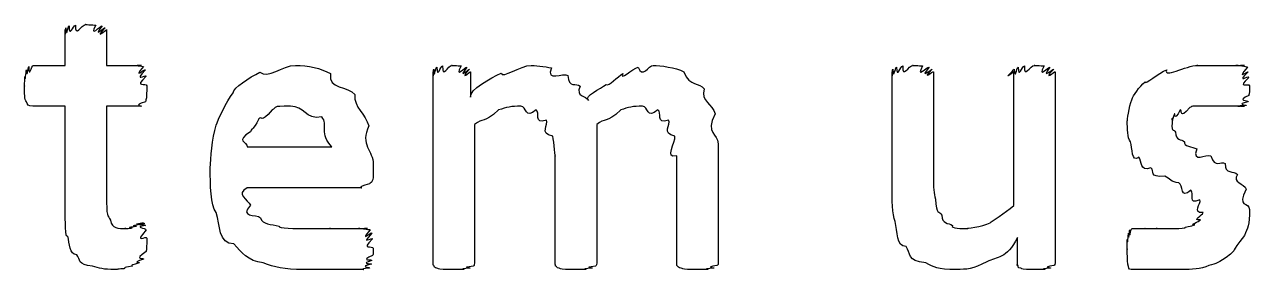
# Model space of a CAD drawing. Header units: millimetres. Extents: x 0 to 216, y 0 to 279.
# Drawn here: x 60.45 to 71.06, y 142.91 to 145.03 of the extents above; entities that cross this region are included whole.
import ezdxf

# ---------------------------------------------------------------- set-up
doc = ezdxf.new("R2010")
doc.units = ezdxf.units.MM
doc.layers.get('0').update_dxf_attribs({"linetype": 'CONTINUOUS'})

msp = doc.modelspace()

# ---------------------------------------------------------------- linework, layer by layer
at = {"color": 0}
for p, q in [((60.8005, 144.677), (60.8005, 144.986)), ((61.1586, 144.986), (61.1586, 144.677)), ((60.5247, 144.677), (60.8005, 144.677)), ((61.1586, 144.677), (61.462, 144.677)), ((63.9865, 142.969), (63.9865, 144.622)), ((64.3117, 144.622), (64.3117, 144.402)), ((67.9619, 143.636), (67.9619, 144.622)), ((68.3204, 144.622), (68.3204, 143.735)), ((69.015, 143.465), (69.015, 144.622)), ((69.373, 144.622), (69.373, 142.969)), ((60.8005, 144.325), (60.5194, 144.325)), ((60.8005, 143.432), (60.8005, 144.325)), ((61.462, 144.325), (61.1586, 144.325)), ((61.1586, 144.325), (61.1586, 143.553)), ((64.3449, 144.165), (64.3449, 142.969)), ((65.4032, 144.165), (65.4032, 142.969)), ((62.3768, 143.972), (63.1102, 143.972)), ((66.4559, 144), (66.4559, 142.969)), ((65.0448, 142.969), (65.0448, 143.895)), ((66.0975, 142.969), (66.0975, 143.895)), ((63.4683, 143.823), (63.4683, 143.763)), ((63.3635, 143.619), (62.3768, 143.619)), ((71.0572, 143.432), (71.0572, 143.432)), ((61.5061, 143.184), (61.5061, 143.184)), ((69.0481, 142.969), (69.0481, 143.189))]:
    msp.add_line(p, q, dxfattribs=at)
for points in [[(60.8005, 144.986), (60.8005, 144.887), (60.802, 144.994), (60.8058, 145.003)], [(60.8058, 145.003), (60.8115, 144.901), (60.8224, 145.015), (60.8334, 145.019)], [(60.8334, 145.019), (60.8362, 144.909), (60.8665, 145.025), (60.8887, 145.025)], [(60.8887, 145.025), (60.8845, 144.912), (60.9438, 145.03), (60.9769, 145.03)], [(60.9769, 145.03), (60.9547, 145.03), (61.0429, 145.028), (61.0651, 145.025)], [(61.0651, 145.025), (61.0016, 144.909), (61.1092, 145.022), (61.1202, 145.019)], [(61.1202, 145.019), (61.0277, 144.901), (61.1434, 145.01), (61.1477, 145.003)], [(61.1477, 145.003), (61.0387, 144.887), (61.1586, 144.989), (61.1586, 144.986)], [(60.4531, 144.584), (60.4545, 144.519), (60.4601, 144.624), (60.4643, 144.639)], [(60.4643, 144.639), (60.4654, 144.548), (60.4781, 144.662), (60.4862, 144.666)], [(60.4862, 144.666), (60.4834, 144.559), (60.5095, 144.677), (60.5247, 144.677)], [(61.462, 144.677), (61.3653, 144.677), (61.4743, 144.673), (61.4786, 144.666)], [(61.4786, 144.666), (61.3763, 144.548), (61.4909, 144.653), (61.4948, 144.639)], [(61.4948, 144.639), (61.3847, 144.519), (61.5005, 144.606), (61.5005, 144.584)], [(62.2558, 144.441), (62.2515, 144.479), (62.3947, 144.575), (62.4872, 144.617)], [(62.4872, 144.617), (62.5531, 144.559), (62.6816, 144.677), (62.7959, 144.677)], [(62.7959, 144.677), (62.902, 144.677), (63.0135, 144.653), (63.0989, 144.606)], [(63.9865, 144.622), (63.9865, 144.53), (63.9879, 144.636), (63.9921, 144.645)], [(63.9921, 144.645), (63.9932, 144.545), (64.0045, 144.657), (64.0196, 144.661)], [(64.0196, 144.661), (64.0221, 144.556), (64.05, 144.672), (64.069, 144.672)], [(64.069, 144.672), (64.0637, 144.559), (64.1188, 144.677), (64.1519, 144.677)], [(64.1519, 144.677), (64.1255, 144.677), (64.207, 144.675), (64.2288, 144.672)], [(64.2288, 144.672), (64.1696, 144.556), (64.2676, 144.668), (64.2786, 144.661)], [(64.2786, 144.661), (64.1918, 144.545), (64.2966, 144.651), (64.3008, 144.645)], [(64.3008, 144.645), (64.2027, 144.53), (64.3117, 144.629), (64.3117, 144.622)], [(64.3117, 144.402), (64.2952, 144.471), (64.491, 144.567), (64.5763, 144.611)], [(64.5763, 144.611), (64.5816, 144.559), (64.7471, 144.677), (64.8353, 144.677)], [(64.8353, 144.677), (64.8533, 144.677), (64.9594, 144.669), (65.0117, 144.655)], [(65.0117, 144.655), (64.9594, 144.53), (65.1136, 144.618), (65.1549, 144.589)], [(65.629, 144.606), (65.5959, 144.537), (65.7172, 144.65), (65.7613, 144.661)], [(65.7613, 144.661), (65.8012, 144.559), (65.8495, 144.677), (65.8936, 144.677)], [(65.8936, 144.677), (65.9515, 144.677), (66.088, 144.658), (66.1582, 144.622)], [(66.1582, 144.622), (66.2132, 144.486), (66.2905, 144.536), (66.3346, 144.473)], [(67.9619, 144.622), (67.9619, 144.53), (67.9633, 144.636), (67.9676, 144.645)], [(67.9676, 144.645), (67.9732, 144.545), (67.9856, 144.657), (68.0007, 144.661)], [(68.0007, 144.661), (68.0021, 144.556), (68.0339, 144.672), (68.0558, 144.672)], [(68.0558, 144.672), (68.0462, 144.559), (68.1069, 144.677), (68.144, 144.677)], [(68.144, 144.677), (68.1164, 144.677), (68.2046, 144.675), (68.2265, 144.672)], [(68.2265, 144.672), (68.1605, 144.556), (68.2667, 144.668), (68.2819, 144.661)], [(68.2819, 144.661), (68.1895, 144.545), (68.3052, 144.651), (68.3094, 144.645)], [(68.3094, 144.645), (68.2004, 144.534), (68.3204, 144.633), (68.3204, 144.622)], [(69.015, 144.622), (68.8993, 144.53), (69.0164, 144.636), (69.0203, 144.645)], [(69.0203, 144.645), (69.0273, 144.545), (69.0383, 144.657), (69.0534, 144.661)], [(69.0534, 144.661), (69.0563, 144.556), (69.0866, 144.672), (69.1085, 144.672)], [(69.1085, 144.672), (69.1003, 144.559), (69.1596, 144.677), (69.1967, 144.677)], [(69.1967, 144.677), (69.1706, 144.677), (69.2573, 144.675), (69.2796, 144.672)], [(69.2796, 144.672), (69.2146, 144.556), (69.318, 144.668), (69.3289, 144.661)], [(69.3289, 144.661), (69.2408, 144.545), (69.354, 144.651), (69.3621, 144.645)], [(69.3621, 144.645), (69.2549, 144.53), (69.373, 144.629), (69.373, 144.622)], [(70.153, 144.534), (70.153, 144.508), (70.2663, 144.613), (70.3407, 144.639)], [(70.3407, 144.639), (70.3033, 144.559), (70.5072, 144.677), (70.6106, 144.677)], [(70.6106, 144.677), (70.5679, 144.677), (70.6988, 144.677), (70.7429, 144.677)], [(70.7429, 144.677), (70.7732, 144.677), (70.8272, 144.677), (70.8642, 144.677)], [(70.8642, 144.677), (70.8477, 144.677), (70.9316, 144.677), (70.9581, 144.677)], [(70.9581, 144.677), (70.8988, 144.677), (71.0022, 144.677), (71.0131, 144.677)], [(71.0131, 144.677), (70.9249, 144.677), (71.0364, 144.672), (71.0406, 144.661)], [(71.0406, 144.661), (70.9316, 144.537), (71.0463, 144.636), (71.0463, 144.622)], [(71.0463, 144.622), (70.9359, 144.512), (71.0516, 144.595), (71.0516, 144.573)], [(60.4478, 144.501), (60.4478, 144.475), (60.4492, 144.562), (60.4531, 144.584)], [(60.4643, 144.363), (60.4478, 144.38), (60.4478, 144.438), (60.4478, 144.501)], [(61.5005, 144.584), (61.3876, 144.475), (61.5061, 144.534), (61.5061, 144.501)], [(61.5061, 144.501), (61.5061, 144.38), (61.5019, 144.392), (61.4948, 144.363)], [(63.0989, 144.606), (63.0714, 144.468), (63.2534, 144.501), (63.3084, 144.424)], [(65.1549, 144.589), (65.1577, 144.475), (65.2293, 144.531), (65.2597, 144.496)], [(65.3313, 144.374), (65.29, 144.413), (65.4375, 144.475), (65.4858, 144.512)], [(65.4858, 144.512), (65.5077, 144.49), (65.5849, 144.584), (65.629, 144.606)], [(70.0373, 144.38), (70.0497, 144.42), (70.1008, 144.49), (70.153, 144.534)], [(71.0516, 144.573), (70.9387, 144.471), (71.0572, 144.53), (71.0572, 144.501)], [(71.0572, 144.501), (71.0572, 144.413), (71.0544, 144.443), (71.0516, 144.418)], [(62.1069, 144.159), (62.1259, 144.206), (62.1923, 144.363), (62.2558, 144.441)], [(63.3084, 144.424), (63.2989, 144.314), (63.4037, 144.256), (63.4298, 144.154)], [(65.2597, 144.496), (65.217, 144.402), (65.3122, 144.418), (65.3313, 144.374)], [(66.3346, 144.473), (66.3014, 144.365), (66.409, 144.343), (66.4284, 144.259)], [(71.0516, 144.418), (70.9359, 144.365), (71.0487, 144.377), (71.0463, 144.363)], [(60.5194, 144.325), (60.4725, 144.325), (60.4781, 144.337), (60.4643, 144.363)], [(61.4948, 144.363), (61.3738, 144.325), (61.4758, 144.325), (61.462, 144.325)], [(62.5919, 144.292), (62.4872, 144.166), (62.509, 144.248), (62.4762, 144.214)], [(62.7518, 144.325), (62.5782, 144.325), (62.6389, 144.314), (62.5919, 144.292)], [(63.022, 144.231), (62.8756, 144.206), (62.8731, 144.325), (62.7518, 144.325)], [(64.5541, 144.292), (64.419, 144.166), (64.4218, 144.231), (64.3449, 144.165)], [(64.7471, 144.325), (64.6659, 144.325), (64.6204, 144.314), (64.5541, 144.292)], [(64.8794, 144.292), (64.7802, 144.206), (64.7982, 144.325), (64.7471, 144.325)], [(64.9676, 144.204), (64.8533, 144.166), (64.9153, 144.272), (64.8794, 144.292)], [(65.6124, 144.292), (65.4773, 144.166), (65.4801, 144.231), (65.4032, 144.165)], [(65.8001, 144.325), (65.72, 144.325), (65.6745, 144.314), (65.6124, 144.292)], [(65.9324, 144.292), (65.8343, 144.206), (65.8509, 144.325), (65.8001, 144.325)], [(66.0259, 144.204), (65.9116, 144.166), (65.9723, 144.272), (65.9324, 144.292)], [(69.9989, 144.198), (69.9989, 144.188), (70.0112, 144.325), (70.0373, 144.38)], [(70.4564, 144.292), (70.3986, 144.177), (70.4176, 144.272), (70.4067, 144.259)], [(70.539, 144.314), (70.4427, 144.195), (70.4783, 144.303), (70.4564, 144.292)], [(70.6603, 144.325), (70.5129, 144.325), (70.575, 144.321), (70.539, 144.314)], [(70.7983, 144.325), (70.7263, 144.325), (70.7111, 144.325), (70.6603, 144.325)], [(70.9027, 144.325), (70.8064, 144.325), (70.8381, 144.325), (70.7983, 144.325)], [(70.9747, 144.325), (70.8656, 144.325), (70.9316, 144.325), (70.9027, 144.325)], [(71.0131, 144.325), (70.9027, 144.325), (70.9923, 144.325), (70.9747, 144.325)], [(71.0297, 144.33), (70.9164, 144.325), (71.0198, 144.325), (71.0131, 144.325)], [(71.0463, 144.363), (70.9277, 144.336), (71.0364, 144.337), (71.0297, 144.33)], [(62.4762, 144.214), (62.4237, 144.104), (62.4223, 144.148), (62.4046, 144.104)], [(63.1102, 143.972), (62.9969, 144.082), (63.0837, 144.168), (63.022, 144.231)], [(65.0226, 144.066), (64.9016, 144.089), (64.9922, 144.166), (64.9676, 144.204)], [(66.0809, 144.066), (65.9599, 144.089), (66.0506, 144.166), (66.0259, 144.204)], [(66.4284, 144.259), (66.3374, 144.082), (66.4559, 144.09), (66.4559, 144)], [(70.0264, 144.016), (69.9989, 144.052), (69.9989, 144.128), (69.9989, 144.198)], [(70.4067, 144.259), (70.3763, 144.151), (70.3901, 144.234), (70.3901, 144.22)], [(70.3901, 144.22), (70.3763, 144.089), (70.3986, 144.132), (70.4176, 144.099)], [(62.0571, 143.79), (62.0571, 143.868), (62.0737, 144.049), (62.1069, 144.159)], [(62.4046, 144.104), (62.2695, 144.019), (62.3768, 144.019), (62.3768, 143.972)], [(63.4298, 144.154), (63.3497, 143.99), (63.4683, 143.94), (63.4683, 143.823)], [(70.4176, 144.099), (70.4176, 144.027), (70.4645, 144.041), (70.4949, 144.016)], [(65.0448, 143.895), (65.0448, 143.865), (65.0363, 144.013), (65.0226, 144.066)], [(66.0975, 143.895), (65.9818, 143.865), (66.0922, 144.013), (66.0809, 144.066)], [(70.098, 143.884), (70.0345, 143.831), (70.0444, 143.964), (70.0264, 144.016)], [(70.4949, 144.016), (70.4797, 143.979), (70.5626, 143.973), (70.5997, 143.956)], [(70.2028, 143.79), (70.098, 143.758), (70.1312, 143.847), (70.098, 143.884)], [(70.5997, 143.956), (70.557, 143.824), (70.6797, 143.917), (70.721, 143.895)], [(70.721, 143.895), (70.7595, 143.784), (70.8064, 143.853), (70.8477, 143.829)], [(62.1069, 143.404), (62.0571, 143.468), (62.0571, 143.643), (62.0571, 143.79)], [(63.4683, 143.763), (63.4683, 143.663), (63.4573, 143.674), (63.4351, 143.652)], [(70.3241, 143.718), (70.1753, 143.707), (70.2426, 143.764), (70.2028, 143.79)], [(70.8477, 143.829), (70.8395, 143.732), (70.9221, 143.771), (70.9524, 143.735)], [(63.4351, 143.652), (63.3056, 143.619), (63.3885, 143.619), (63.3635, 143.619)], [(68.3204, 143.735), (68.3175, 143.608), (68.326, 143.575), (68.3369, 143.52)], [(70.4455, 143.663), (70.3763, 143.666), (70.3682, 143.699), (70.3241, 143.718)], [(70.5499, 143.597), (70.4536, 143.512), (70.4854, 143.644), (70.4455, 143.663)], [(70.9524, 143.735), (70.9027, 143.663), (71.0103, 143.659), (71.0297, 143.608)], [(61.1586, 143.553), (61.1558, 143.361), (61.1699, 143.385), (61.1918, 143.338)], [(62.3768, 143.619), (62.2695, 143.564), (62.3852, 143.515), (62.4046, 143.47)], [(67.9898, 143.327), (67.9619, 143.39), (67.9619, 143.515), (67.9619, 143.636)], [(70.6272, 143.515), (70.5171, 143.465), (70.5831, 143.575), (70.5499, 143.597)], [(71.0297, 143.608), (70.9387, 143.445), (71.0572, 143.5), (71.0572, 143.432)], [(62.4046, 143.47), (62.3066, 143.361), (62.4512, 143.393), (62.4928, 143.36)], [(68.3369, 143.52), (68.3436, 143.383), (68.3701, 143.422), (68.392, 143.382)], [(68.8111, 143.316), (68.8248, 143.333), (68.9405, 143.399), (69.015, 143.465)], [(70.6547, 143.404), (70.5527, 143.401), (70.6452, 143.484), (70.6272, 143.515)], [(60.8224, 143.2), (60.8005, 143.17), (60.8005, 143.343), (60.8005, 143.432)], [(61.1918, 143.338), (61.2041, 143.266), (61.2606, 143.266), (61.3241, 143.266)], [(62.261, 143.134), (62.1259, 143.134), (62.1425, 143.297), (62.1069, 143.404)], [(62.4928, 143.36), (62.5052, 143.299), (62.5863, 143.306), (62.6526, 143.288)], [(68.392, 143.382), (68.392, 143.306), (68.4484, 143.316), (68.4858, 143.294)], [(70.5831, 143.299), (70.528, 143.299), (70.6219, 143.324), (70.6328, 143.343)], [(70.6328, 143.343), (70.5527, 143.335), (70.6547, 143.382), (70.6547, 143.404)], [(71.0572, 143.432), (71.0572, 143.291), (71.042, 143.272), (71.0131, 143.206)], [(61.3241, 143.266), (61.2881, 143.266), (61.3639, 143.268), (61.3791, 143.272)], [(61.3791, 143.272), (61.3184, 143.278), (61.4066, 143.284), (61.4179, 143.288)], [(61.4179, 143.288), (61.3435, 143.288), (61.4426, 143.301), (61.4507, 143.305)], [(61.4507, 143.305), (61.3625, 143.299), (61.4701, 143.316), (61.4786, 143.316)], [(61.4786, 143.316), (61.3738, 143.299), (61.4853, 143.313), (61.4895, 143.31)], [(61.4895, 143.31), (61.3805, 143.295), (61.4948, 143.305), (61.4948, 143.294)], [(61.4948, 143.294), (61.3847, 143.278), (61.5005, 143.273), (61.5005, 143.255)], [(61.5005, 143.255), (61.3876, 143.123), (61.5061, 143.213), (61.5061, 143.184)], [(62.6526, 143.288), (62.6375, 143.266), (62.7987, 143.266), (62.895, 143.266)], [(62.895, 143.266), (62.9281, 143.266), (63.0396, 143.266), (63.0989, 143.266)], [(63.0989, 143.266), (63.0453, 143.266), (63.2065, 143.266), (63.2478, 143.266)], [(63.2478, 143.266), (63.2478, 143.266), (63.3264, 143.266), (63.3525, 143.266)], [(63.3525, 143.266), (63.3028, 143.266), (63.4037, 143.266), (63.4189, 143.266)], [(63.4189, 143.266), (63.3278, 143.266), (63.4365, 143.262), (63.4407, 143.255)], [(63.4407, 143.255), (63.3388, 143.137), (63.4531, 143.242), (63.4573, 143.228)], [(63.4573, 143.228), (63.3469, 143.112), (63.463, 143.2), (63.463, 143.178)], [(68.0833, 143.112), (67.9979, 143.108), (68.0074, 143.246), (67.9898, 143.327)], [(68.4858, 143.294), (68.465, 143.266), (68.5655, 143.266), (68.6181, 143.266)], [(68.6181, 143.266), (68.5821, 143.266), (68.7476, 143.283), (68.8111, 143.316)], [(69.9989, 143.173), (70.0017, 143.108), (70.0056, 143.213), (70.0098, 143.228)], [(70.0098, 143.228), (70.0098, 143.137), (70.0169, 143.251), (70.0207, 143.255)], [(70.0207, 143.255), (70.0169, 143.148), (70.0292, 143.266), (70.0373, 143.266)], [(70.0373, 143.266), (70.0345, 143.266), (70.0624, 143.266), (70.0814, 143.266)], [(70.0814, 143.266), (70.0761, 143.266), (70.1269, 143.266), (70.153, 143.266)], [(70.153, 143.266), (70.1312, 143.266), (70.2165, 143.266), (70.2578, 143.266)], [(70.2578, 143.266), (70.2109, 143.266), (70.3432, 143.266), (70.3957, 143.266)], [(70.3957, 143.266), (70.4204, 143.266), (70.4702, 143.268), (70.5005, 143.272)], [(70.5005, 143.272), (70.4839, 143.278), (70.5612, 143.288), (70.5831, 143.299)], [(60.8997, 143.04), (60.8334, 143.042), (60.8404, 143.137), (60.8224, 143.2)], [(61.5061, 143.184), (61.5061, 143.046), (61.5033, 143.097), (61.5005, 143.068)], [(62.5147, 142.969), (62.3796, 142.986), (62.3302, 143.06), (62.261, 143.134)], [(63.463, 143.178), (63.3497, 143.068), (63.4683, 143.129), (63.4683, 143.095)], [(69.0481, 143.189), (68.9501, 143.002), (68.8717, 143.024), (68.7836, 142.98)], [(69.9989, 143.09), (69.9989, 143.064), (69.9989, 143.151), (69.9989, 143.173)], [(71.0131, 143.206), (70.8836, 143.046), (70.9468, 143.09), (70.8918, 143.046)], [(61.0376, 142.941), (60.9025, 142.954), (60.9353, 142.996), (60.8997, 143.04)], [(61.5005, 143.068), (61.3805, 142.986), (61.4895, 143.015), (61.4786, 143.002)], [(63.463, 143.035), (63.3469, 142.98), (63.4601, 143.004), (63.4573, 142.991)], [(63.4683, 143.095), (63.4683, 143.013), (63.4654, 143.053), (63.463, 143.035)], [(68.2544, 142.969), (68.0861, 142.986), (68.1274, 143.053), (68.0833, 143.112)], [(70.0045, 142.958), (69.9989, 142.976), (69.9989, 143.035), (69.9989, 143.09)], [(70.8918, 143.046), (70.7775, 142.958), (70.7775, 142.969), (70.7044, 142.947)], [(61.2302, 142.913), (61.1311, 142.913), (61.0926, 142.922), (61.0376, 142.941)], [(61.3075, 142.919), (61.2302, 142.913), (61.2553, 142.913), (61.2302, 142.913)], [(61.3791, 142.941), (61.2814, 142.925), (61.3322, 142.926), (61.3075, 142.919)], [(61.4398, 142.969), (61.3255, 142.938), (61.4013, 142.948), (61.3791, 142.941)], [(61.4786, 143.002), (61.3625, 142.96), (61.4578, 142.98), (61.4398, 142.969)], [(62.8618, 142.913), (62.6967, 142.913), (62.6138, 142.931), (62.5147, 142.969)], [(63.077, 142.913), (62.9059, 142.913), (62.9391, 142.913), (62.8618, 142.913)], [(63.2534, 142.913), (63.1553, 142.913), (63.143, 142.913), (63.077, 142.913)], [(63.3801, 142.913), (63.2587, 142.913), (63.3042, 142.913), (63.2534, 142.913)], [(63.4351, 142.925), (63.325, 142.913), (63.4132, 142.913), (63.3801, 142.913)], [(63.4517, 142.958), (63.336, 142.931), (63.4421, 142.936), (63.4351, 142.925)], [(63.4573, 142.991), (63.343, 142.954), (63.4545, 142.969), (63.4517, 142.958)], [(63.9921, 142.947), (63.9865, 142.942), (63.9865, 142.96), (63.9865, 142.969)], [(64.0196, 142.925), (63.9974, 142.927), (63.9988, 142.938), (63.9921, 142.947)], [(64.0747, 142.913), (64.0221, 142.916), (64.0334, 142.921), (64.0196, 142.925)], [(64.1629, 142.913), (64.0704, 142.913), (64.0994, 142.913), (64.0747, 142.913)], [(64.2511, 142.913), (64.1406, 142.913), (64.1985, 142.913), (64.1629, 142.913)], [(64.3061, 142.925), (64.1876, 142.916), (64.2758, 142.916), (64.2511, 142.913)], [(64.3336, 142.941), (64.2137, 142.927), (64.3199, 142.931), (64.3061, 142.925)], [(64.3449, 142.969), (64.3421, 142.938), (64.3407, 142.948), (64.3336, 142.941)], [(65.0505, 142.941), (65.0448, 142.938), (65.0448, 142.958), (65.0448, 142.969)], [(65.078, 142.925), (65.0558, 142.927), (65.0572, 142.937), (65.0505, 142.941)], [(65.133, 142.913), (65.0804, 142.916), (65.0917, 142.921), (65.078, 142.925)], [(65.2212, 142.913), (65.1288, 142.913), (65.1577, 142.913), (65.133, 142.913)], [(65.3094, 142.913), (65.199, 142.913), (65.2568, 142.913), (65.2212, 142.913)], [(65.3644, 142.925), (65.2431, 142.916), (65.3313, 142.916), (65.3094, 142.913)], [(65.3919, 142.941), (65.272, 142.927), (65.3782, 142.931), (65.3644, 142.925)], [(65.4032, 142.969), (65.4004, 142.938), (65.399, 142.948), (65.3919, 142.941)], [(66.1031, 142.941), (66.0989, 142.938), (66.0975, 142.958), (66.0975, 142.969)], [(66.1363, 142.925), (66.1098, 142.927), (66.1098, 142.937), (66.1031, 142.941)], [(66.1913, 142.913), (66.1388, 142.916), (66.1501, 142.921), (66.1363, 142.925)], [(66.2795, 142.913), (66.1829, 142.913), (66.2132, 142.913), (66.1913, 142.913)], [(66.3621, 142.913), (66.2534, 142.913), (66.3127, 142.913), (66.2795, 142.913)], [(66.4175, 142.925), (66.3014, 142.916), (66.3871, 142.916), (66.3621, 142.913)], [(66.445, 142.947), (66.3265, 142.927), (66.4312, 142.931), (66.4175, 142.925)], [(66.4559, 142.969), (66.4559, 142.942), (66.4517, 142.954), (66.445, 142.947)], [(68.519, 142.913), (68.3479, 142.913), (68.3274, 142.931), (68.2544, 142.969)], [(68.7836, 142.98), (68.6594, 142.913), (68.6096, 142.913), (68.519, 142.913)], [(69.0534, 142.947), (69.0383, 142.942), (69.0481, 142.96), (69.0481, 142.969)], [(69.0757, 142.925), (69.0453, 142.927), (69.0563, 142.938), (69.0534, 142.947)], [(69.125, 142.913), (69.0714, 142.916), (69.0894, 142.921), (69.0757, 142.925)], [(69.2079, 142.913), (69.1113, 142.913), (69.1473, 142.913), (69.125, 142.913)], [(69.2848, 142.913), (69.1776, 142.913), (69.2408, 142.913), (69.2079, 142.913)], [(69.3346, 142.925), (69.2189, 142.916), (69.3071, 142.916), (69.2848, 142.913)], [(69.3621, 142.947), (69.2436, 142.927), (69.3484, 142.931), (69.3346, 142.925)], [(69.373, 142.969), (69.373, 142.942), (69.3692, 142.954), (69.3621, 142.947)], [(70.032, 142.913), (70.0098, 142.913), (70.0112, 142.927), (70.0045, 142.958)], [(70.0927, 142.913), (70.0345, 142.913), (70.0458, 142.913), (70.032, 142.913)], [(70.1862, 142.913), (70.0871, 142.913), (70.1174, 142.913), (70.0927, 142.913)], [(70.3185, 142.913), (70.1643, 142.913), (70.2261, 142.913), (70.1862, 142.913)], [(70.473, 142.913), (70.3763, 142.913), (70.3654, 142.913), (70.3185, 142.913)], [(70.7044, 142.947), (70.6342, 142.913), (70.557, 142.913), (70.473, 142.913)]]:
    msp.add_open_spline(points, degree=3, dxfattribs=at)

doc.saveas('drawing.dxf')
